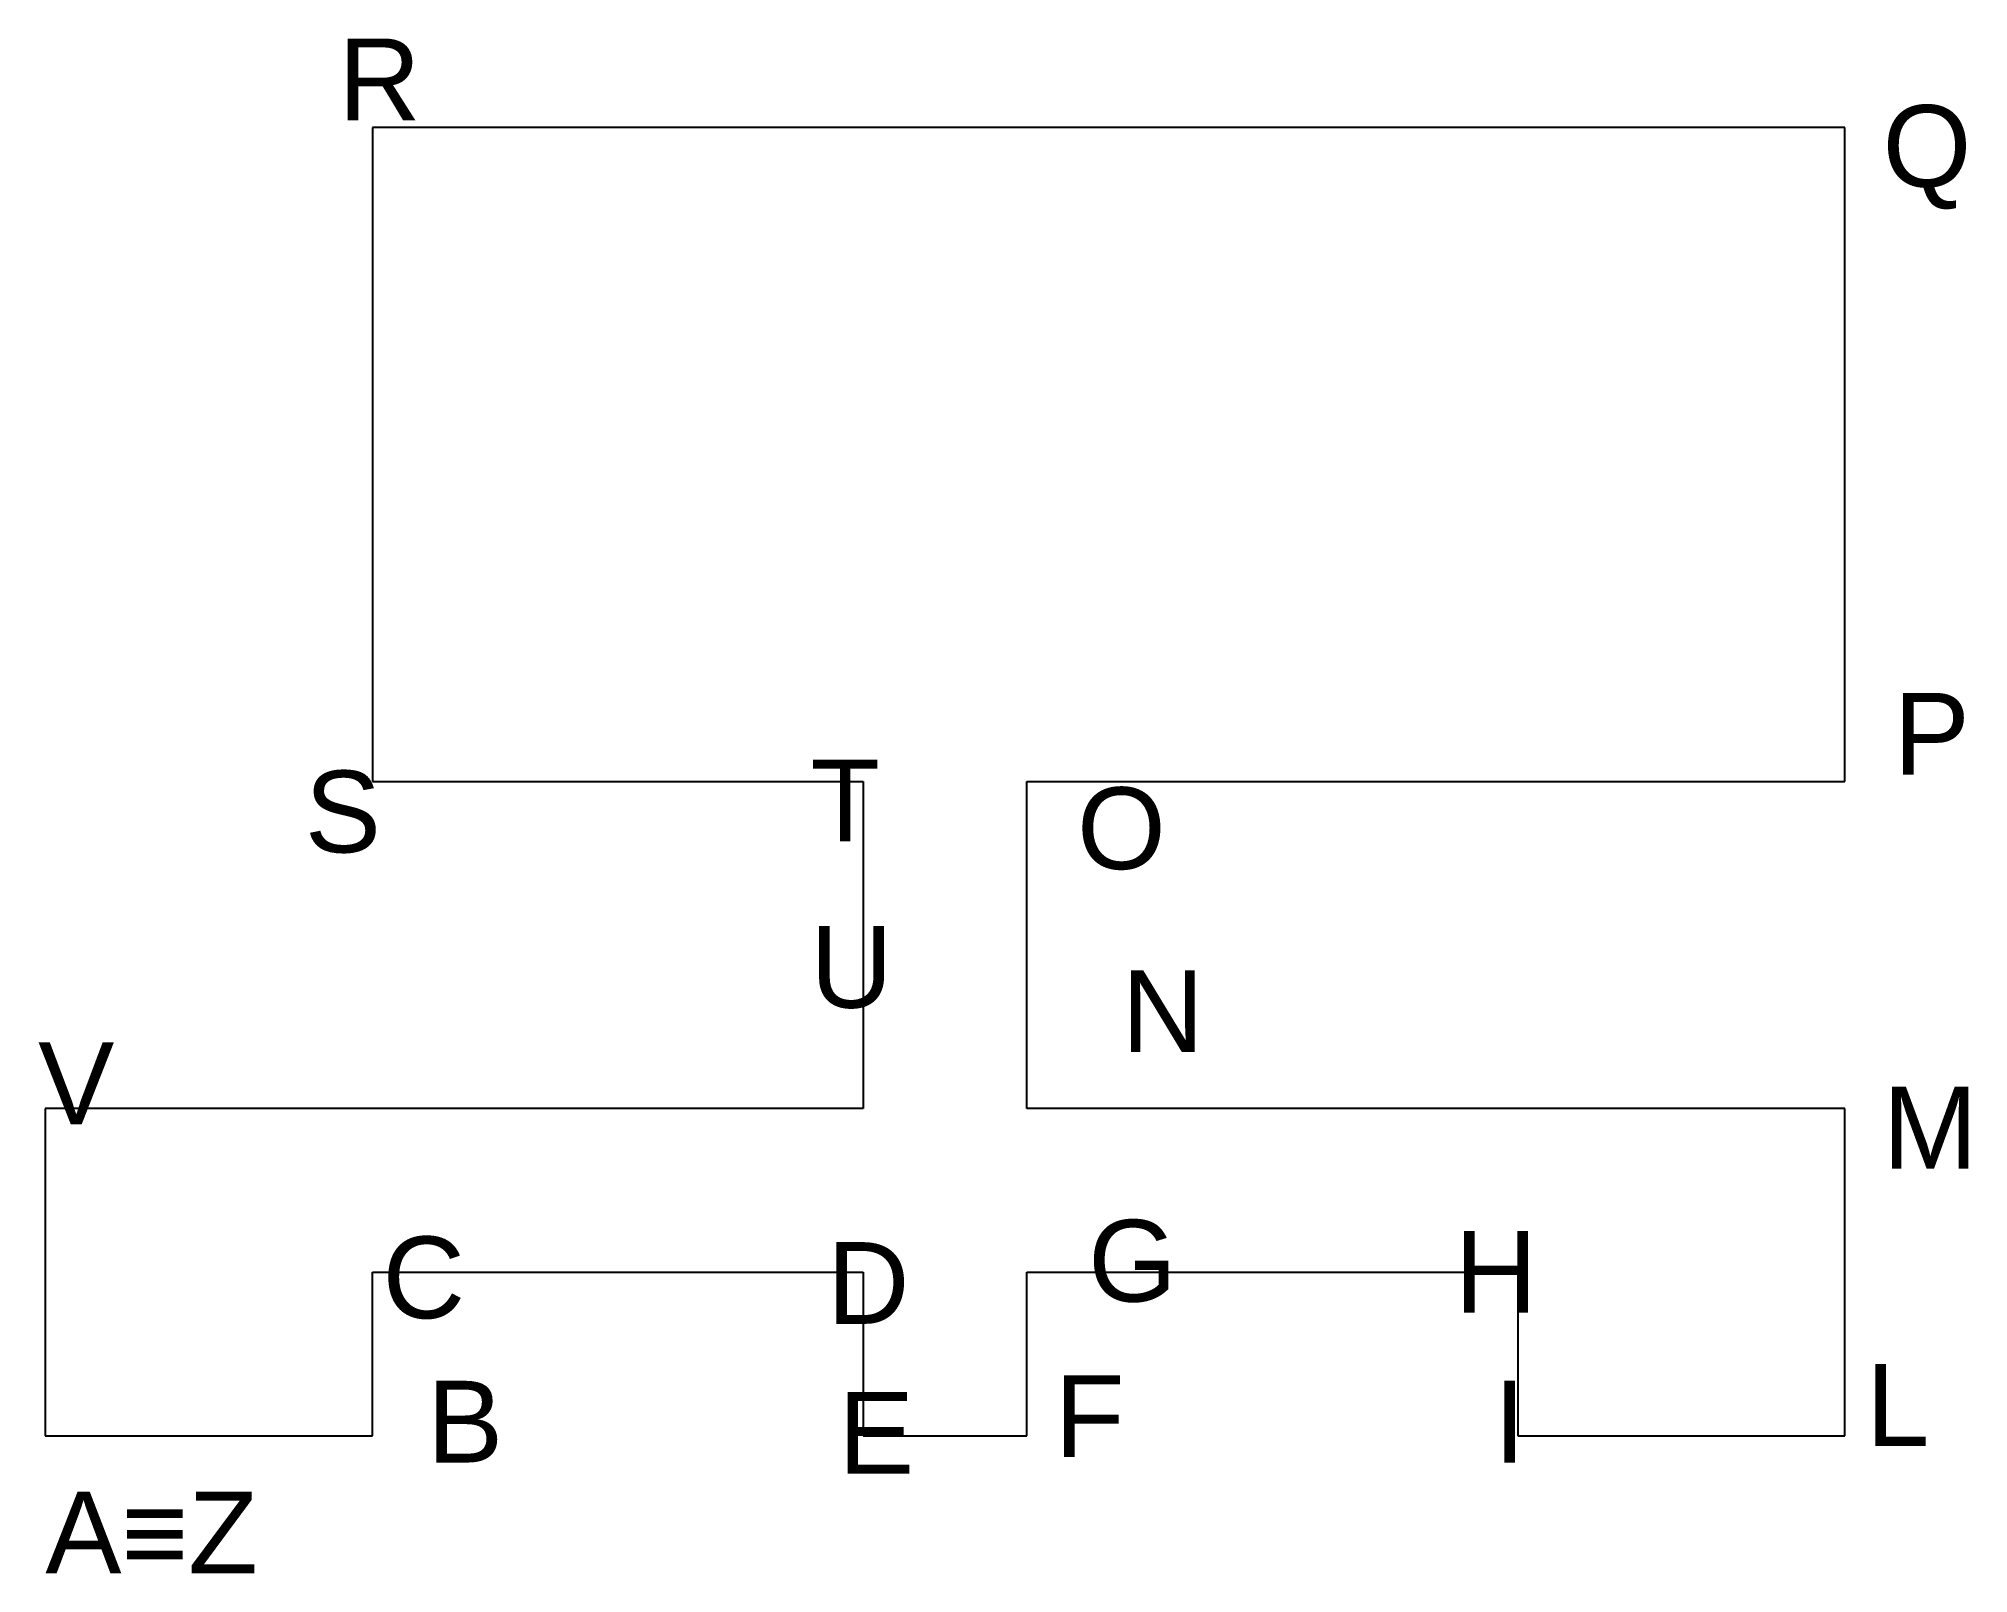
# Model space of a CAD drawing. Header units: millimetres. Extents: x 40 to 158, y 12 to 105.
import ezdxf

# ---------------------------------------------------------------- set-up
doc = ezdxf.new("R2010")
doc.units = ezdxf.units.MM
for name, color, linetype in [('coord cartesiane assolute', 7, 'Continuous'), ('coord cartesiane relative', 2, 'Continuous'), ('coord polari relative', 5, 'Continuous'), ('lettere', 1, 'Continuous')]:
    doc.layers.add(name, color=color, linetype=linetype)
doc.styles.get("Standard").update_dxf_attribs({"font": 'arial.ttf'})

msp = doc.modelspace()

# ---------------------------------------------------------------- linework, layer by layer
at = {"layer": 'coord cartesiane assolute'}
for p, q in [((150, 100), (60, 100)), ((60, 100), (60, 60)), ((150, 60), (150, 100)), ((60, 60), (90, 60)), ((90, 60), (90, 40)), ((100, 40), (100, 60)), ((100, 60), (150, 60)), ((90, 40), (40, 40)), ((40, 40), (40, 20)), ((150, 40), (100, 40)), ((150, 20), (150, 40)), ((60, 20), (60, 30)), ((60, 30), (90, 30)), ((90, 30), (90, 20)), ((100, 20), (100, 30)), ((100, 30), (130, 30)), ((130, 30), (130, 20)), ((40, 20), (60, 20)), ((90, 20), (100, 20)), ((130, 20), (150, 20))]:
    msp.add_line(p, q, dxfattribs=at)
at = {"layer": 'coord cartesiane relative'}
for p, q in [((150, 100), (60, 100)), ((60, 100), (60, 60)), ((150, 60), (150, 100)), ((60, 60), (90, 60)), ((90, 60), (90, 40)), ((100, 40), (100, 60)), ((100, 60), (150, 60)), ((90, 40), (40, 40)), ((40, 40), (40, 20)), ((150, 40), (100, 40)), ((150, 20), (150, 40)), ((60, 20), (60, 30)), ((60, 30), (90, 30)), ((90, 30), (90, 20)), ((100, 20), (100, 30)), ((100, 30), (130, 30)), ((130, 30), (130, 20)), ((40, 20), (60, 20)), ((90, 20), (100, 20)), ((130, 20), (150, 20))]:
    msp.add_line(p, q, dxfattribs=at)
at = {"layer": 'coord polari relative'}
for p, q in [((150, 100), (60, 100)), ((60, 100), (60, 60)), ((150, 60), (150, 100)), ((60, 60), (90, 60)), ((90, 60), (90, 40)), ((100, 40), (100, 60)), ((100, 60), (150, 60)), ((90, 40), (40, 40)), ((40, 40), (40, 20)), ((150, 40), (100, 40)), ((150, 20), (150, 40)), ((60, 20), (60, 30)), ((60, 30), (90, 30)), ((90, 30), (90, 20)), ((100, 20), (100, 30)), ((100, 30), (130, 30)), ((130, 30), (130, 20)), ((40, 20), (60, 20)), ((90, 20), (100, 20)), ((130, 20), (150, 20))]:
    msp.add_line(p, q, dxfattribs=at)

# ---------------------------------------------------------------- texts
at = {"layer": 'lettere'}
for s, p in [('R', (57.9, 100.44)), ('Q', (152.3, 96.37)), ('P', (152.98, 60.42)), ('T', (86.76, 56.35)), ('S', (55.86, 55.67)), ('O', (103.06, 54.65)), ('U', (86.76, 46.17)), ('N', (105.78, 43.46)), ('V', (39.56, 39.05)), ('M', (152.3, 36.34)), ('G', (103.74, 28.2)), ('C', (60.61, 27.18)), ('H', (126.15, 27.52)), ('D', (87.78, 26.84)), ('F', (101.7, 18.7)), ('L', (151.28, 19.38)), ('B', (63.33, 18.36)), ('E', (88.46, 17.68)), ('I', (128.53, 18.36)), ('A≡Z', (40, 11.58))]:
    msp.add_text(s, height=5, dxfattribs=at).set_placement(p)

doc.saveas('drawing.dxf')
